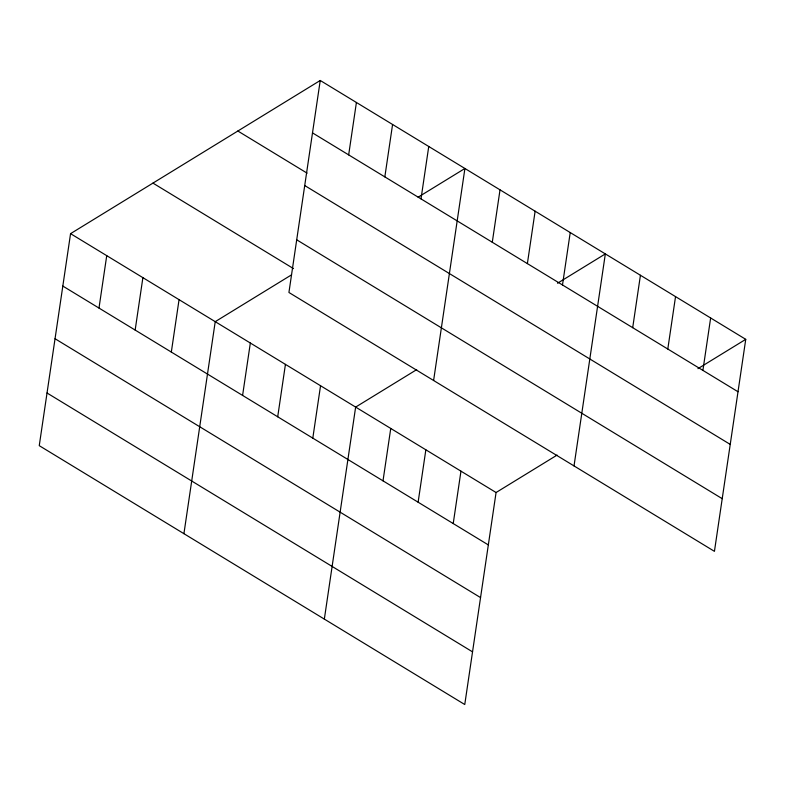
<?xml version="1.0" encoding="UTF-8"?>
<svg xmlns="http://www.w3.org/2000/svg" width="785" height="785" viewBox="0 0 785 785"><rect width="100%" height="100%" fill="white"/><g stroke="black" fill="none" stroke-linecap="round" stroke-linejoin="round"><path stroke-width="1.18" d="M320.241 80.472L288.929 292.481L714.438 551.345L745.75 339.336L320.241 80.472L70.562 233.655L39.25 445.664L464.759 704.528L496.071 492.519L557.105 455.074M98.988 308.063L106.731 255.655M135.157 330.063L142.89 277.654M171.326 352.072L179.058 299.664M183.925 533.682L215.227 321.664L291.52 274.858M242.594 395.424L250.337 343.025M277.704 416.786L285.436 364.377M348.668 154.88L356.41 102.472M312.803 438.138L320.545 385.739M384.836 176.88L392.578 124.481M324.342 619.1L355.644 407.091L416.678 369.647M421.005 198.89L428.747 146.481M383.011 480.852L390.753 428.443M433.605 380.499L464.916 168.481L418.12 197.192M418.12 502.214L425.853 449.805M492.283 242.251L500.016 189.842M453.22 523.566L460.962 471.157M527.383 263.603L535.125 211.194M562.492 284.955L570.224 232.556M574.021 465.927L605.333 253.908L557.527 283.238M632.7 327.669L640.432 275.27M667.799 349.031L675.542 296.622M702.909 370.383L710.641 317.974M697.943 368.665L745.75 339.336M312.499 132.881L738.008 391.744M237.845 131.017L307.082 173.142M304.727 185.545L730.236 444.408M296.71 239.817L722.22 498.681M152.957 183.101L293.492 268.598M70.562 233.655L496.071 492.519M62.82 286.064L488.329 544.918M55.038 338.727L480.548 597.591M47.031 393L472.541 651.854"/></g></svg>
